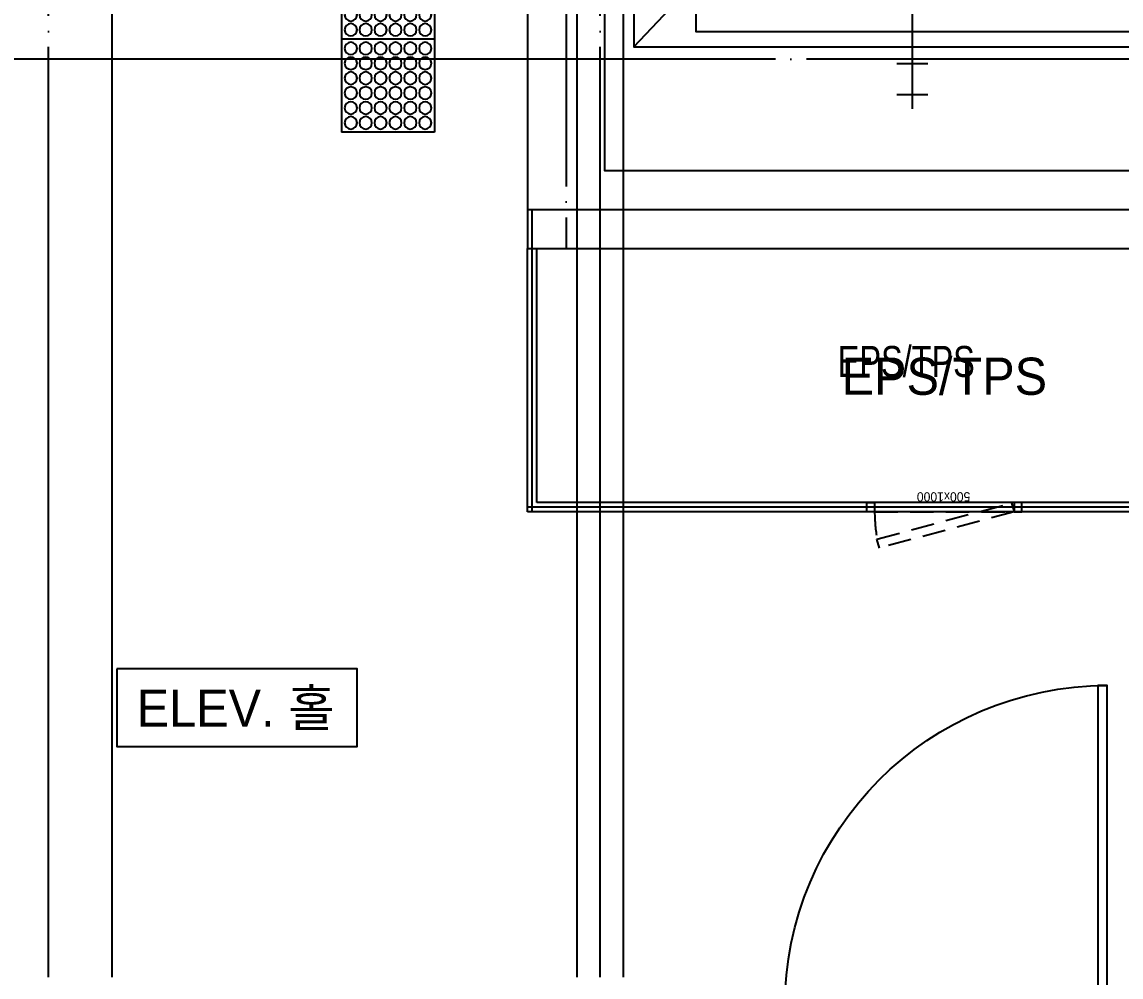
# Model space of a CAD drawing. Header units: millimetres. Extents: x -24416 to 92204, y -190080 to 23760.
# Drawn here: x 5007 to 8553, y -34600 to -31520 of the extents above; entities that cross this region are included whole.
import ezdxf
from ezdxf.enums import TextEntityAlignment as Align
from ezdxf.xclip import XClip

# ---------------------------------------------------------------- set-up
doc = ezdxf.new("R2010")
doc.units = ezdxf.units.MM
doc.header["$LTSCALE"] = 50
doc.header["$XCLIPFRAME"] = 0
for name, pattern in [('AUDIT_D_220706163347-0', [0]), ('CEN', [62, 60, -1, 0, -1]), ('xr-101_102동-2F$0$HID', [2.3, 1.5, -0.8])]:
    doc.linetypes.add(name, pattern=pattern)
doc.layers.get('defpoints').update_dxf_attribs({"color": 139})
for name, color, linetype in [('A-STEEL', 4, 'Continuous'), ('AA-XXXX-TEXT#LEV', 3, 'Continuous'), ('CEN_CON', 1, 'CEN'), ('CONC', 2, 'Continuous'), ('DOOR', 4, 'Continuous'), ('ELEV-ER', 4, 'Continuous'), ('ROM', 7, 'AUDIT_D_220706163347-0'), ('xr-101_102동-2F$0$AA-DWXM-DOOR(PS점검구)', 4, 'xr-101_102동-2F$0$HID'), ('실명', 3, 'AUDIT_D_220706163347-0'), ('실명박스', 7, 'AUDIT_D_220706163347-0'), ('점형블럭', 252, 'Continuous')]:
    doc.layers.add(name, color=color, linetype=linetype)
for name, color, linetype, plot in [('AA-XXXX-MC', 153, 'AUDIT_D_220706163347-0', False), ('Def-PrintX', 147, 'Continuous', False), ('X - 단위세대$0$0_임시', 134, 'Continuous', False), ('xr-101_102동-2F$0$DEFPOINT', 231, 'Continuous', False)]:
    doc.layers.add(name, color=color, linetype=linetype, plot=plot)
doc.styles.add('HAUD01', font='Dotum.ttf')
doc.styles.add('HAUD02', font='Dotum.ttf', dxfattribs={"width": 0.8})
doc.styles.add('xr-101_102동-2F$0$HAUD01', font='Dotum.ttf')
doc.styles.add('맑은고딕', font='malgun.ttf', dxfattribs={"width": 0.9})

# ---------------------------------------------------------------- blocks, each defined once
blk = doc.blocks.new('점형블럭 300x300')
at = {"layer": '점형블럭'}
for p, q in [((-150, 150), (-150, -150)), ((150, 150), (-150, 150)), ((150, 150), (150, -150)), ((150, -150), (-150, -150))]:
    blk.add_line(p, q, dxfattribs=at)
for centre in [(-120, 120), (-72, 120), (-24, 120), (24, 120), (72, 120), (120, 120), (-120, 72), (-72, 72), (-24, 72), (24, 72), (72, 72), (120, 72), (-120, 24), (-72, 24), (-24, 24), (24, 24), (72, 24), (120, 24), (-120, -24), (-72, -24), (-24, -24), (24, -24), (72, -24), (120, -24), (-120, -72), (-72, -72), (-24, -72), (24, -72), (72, -72), (120, -72), (-120, -120), (-72, -120), (-24, -120), (24, -120), (72, -120), (120, -120)]:
    blk.add_circle(centre, 20, dxfattribs=at)
blk = doc.blocks.new('ELE_17(비진입)')
at = {"layer": 'CONC', "extrusion": (0, 0, -1)}
for p, q in [((-570, -991.6), (-570, -1041.6)), ((570, -991.6), (570, -1041.6))]:
    blk.add_line(p, q, dxfattribs=at)
at = {"layer": 'defpoints'}
blk.add_lwpolyline([(-1350, 1558.4), (1350, 1558.4), (1350, -991.6), (-1350, -991.6)], close=True, dxfattribs=at)
at = {"layer": 'ELEV-ER', "color": 1, "extrusion": (0, 0, -1)}
for p, q in [((0, 1229.9), (0, -1227.1)), ((700, 1038.6), (-700, 1038.5)), ((-1150, 0), (1150, 0))]:
    blk.add_line(p, q, dxfattribs=at)
at = {"layer": 'ELEV-ER', "extrusion": (0, 0, -1)}
for p, q in [((-500, 1113.5), (500, 1113.6)), ((-500, 963.5), (-500, 1113.5)), ((500, 1113.6), (500, 963.6)), ((-550, 1013.5), (-550, 1063.5)), ((-550, 1013.5), (-550, 1063.5)), ((-475, 1063.5), (-525, 1063.5)), ((-525, 1063.5), (-525, 1013.5)), ((-475, 1063.5), (-525, 1063.5)), ((-525, 1063.5), (-525, 1013.5)), ((-475, 1013.5), (-475, 1063.5)), ((-475, 1013.5), (-475, 1063.5)), ((475, 1013.6), (475, 1063.6)), ((475, 1063.6), (525, 1063.6)), ((525, 1063.6), (525, 1013.6)), ((550, 1013.6), (550, 1063.6)), ((-525, 1013.5), (-475, 1013.5)), ((-525, 1013.5), (-475, 1013.5)), ((525, 1013.6), (475, 1013.6)), ((500, 963.6), (-500, 963.5)), ((-950, -898.6), (900, 851.4)), ((950, -898.6), (-900, 851.4)), ((-1105, 50), (-1105, -50)), ((-1005, 50), (-1005, -50)), ((1005, 50), (1005, -50)), ((1105, 50), (1105, -50)), ((-560, -818.7), (-560, -698.7)), ((-500, -698.7), (-500, -818.7)), ((500, -818.6), (500, -698.6)), ((560, -698.6), (560, -818.6)), ((-560.1, -818.6), (-500.1, -818.6)), ((-500, -818.7), (-560, -818.7)), ((560, -818.6), (500, -818.6)), ((-570, -991.6), (-545, -991.6)), ((-515, -991.6), (515, -991.6)), ((545, -991.6), (570, -991.6)), ((-570, -1041.6), (-555, -1041.6)), ((-515, -1041.6), (515, -1041.6)), ((555, -1041.6), (570, -1041.6))]:
    blk.add_line(p, q, dxfattribs=at)
for points in [[(950, 901.4), (950, -898.6), (-950, -898.6), (-950, 901.4)], [(542, -994.6), (518, -994.6), (518, -1038.6), (542, -1038.6), (542, -1026.6), (545, -1026.6), (545, -1041.6), (515, -1041.6), (515, -991.6), (545, -991.6), (545, -1006.6), (542, -1006.6)], [(-542, -994.6), (-518, -994.6), (-518, -1038.6), (-542, -1038.6), (-542, -1026.6), (-545, -1026.6), (-545, -1041.6), (-515, -1041.6), (-515, -991.6), (-545, -991.6), (-545, -1006.6), (-542, -1006.6)]]:
    blk.add_lwpolyline(points, close=True, dxfattribs=at)
blk.add_lwpolyline([(-500, -698.6), (-900, -698.6), (-900, 851.4), (900, 851.4), (900, -698.6), (500, -698.7)], dxfattribs=at)
at = {"layer": 'ELEV-ER'}
for points in [[(-550, -875.7), (550, -875.7), (550, -835.7), (-550, -835.7)], [(-550, -960.7), (550, -960.7), (550, -920.7), (-550, -920.7)], [(-555, -1041.6), (-545, -1041.6), (-545, -1031.6), (-555, -1031.6)], [(555, -1041.6), (545, -1041.6), (545, -1031.6), (555, -1031.6)]]:
    blk.add_lwpolyline(points, close=True, dxfattribs=at)
at = {"layer": 'defpoints', "extrusion": (0, 0, -1), "style": '맑은고딕', "text_generation_flag": 2, "width": 0.6}
blk.add_text('ELEV-18인승', height=150, dxfattribs=at).set_placement((0, 801.3), align=Align.TOP_CENTER)
blk = doc.blocks.new('A$C38A1636F')
at = {"layer": 'xr-101_102동-2F$0$AA-DWXM-DOOR(PS점검구)'}
for p, q in [((225, 0), (-225, 0)), ((-225, -30), (225, -30))]:
    blk.add_line(p, q, dxfattribs=at)
for points in [[(-250, 0), (-225, 0), (-225, -30), (-250, -30)], [(250, 0), (225, 0), (225, -30), (250, -30)], [(-209.7, -146.5), (-217.4, -117.5), (217.2, -1), (225, -30)]]:
    blk.add_lwpolyline(points, close=True, dxfattribs=at)
blk.add_arc((385.2, -21.3), 610.2, 180.8182, 189.0705, dxfattribs=at)
at = {"layer": 'xr-101_102동-2F$0$DEFPOINT', "style": 'xr-101_102동-2F$0$HAUD01'}
blk.add_text('500x1000', height=30, rotation=180, dxfattribs=at).set_placement((-2.5, 18.6), align=Align.MIDDLE_CENTER)
blk = doc.blocks.new('CO-101-MF', base_point=(132164.9, -37223.7))
at = {"layer": 'A-STEEL'}
for p, q in [((142114.9, -13673.7), (142114.9, -16303.7)), ((142144.9, -13673.7), (142144.9, -16333.7)), ((142114.9, -16303.7), (141294.9, -16303.7)), ((142144.9, -16333.7), (141294.9, -16333.7))]:
    blk.add_line(p, q, dxfattribs=at)
at = {"layer": 'CEN_CON'}
for p, q in [((141169.9, -16333.7), (141169.9, -13283.7)), ((142129.9, -13643.7), (142129.9, -16333.7)), ((138094.9, -16208.7), (141294.9, -16208.7)), ((142144.9, -16318.7), (141169.9, -16318.7))]:
    blk.add_line(p, q, dxfattribs=at)
at = {"layer": 'CONC', "color": 2}
for p, q in [((141294.9, -16333.7), (141294.9, -13283.7)), ((141044.9, -13533.7), (141044.9, -16083.7)), ((141044.9, -16083.7), (140264.9, -16083.7)), ((140314.9, -16333.7), (141294.9, -16333.7))]:
    blk.add_line(p, q, dxfattribs=at)
blk.add_blockref('ELE_17(비진입)', (139694.9, -15092.1))
at = {"layer": 'AA-XXXX-TEXT#LEV', "rotation": 89.99999999999999}
blk.add_blockref('A$C38A1636F', (142114.9, -14988.7), dxfattribs=at)
at = {"layer": '점형블럭', "extrusion": (0, 0, -1), "zscale": -1}
for p in [(-140469.9, -16783.7), (-140769.9, -16783.7)]:
    blk.add_blockref('점형블럭 300x300', p, dxfattribs=at)
at = {"layer": 'Def-PrintX', "style": 'HAUD02', "width": 0.8}
blk.add_text('EPS/TPS', height=100, rotation=90, dxfattribs=at).set_placement((141709.6, -15332.5))
blk = doc.blocks.new('FSD-1100(100)')
at = {"layer": 'DOOR'}
for p, q in [((30, 100), (1070, 100)), ((45, 60), (1055, 60)), ((45, 0), (1055, 0))]:
    blk.add_line(p, q, dxfattribs=at)
blk.add_lwpolyline([(30, 100), (30, 1140), (60, 1140), (60, 100), (30, 100)], dxfattribs=at)
for points in [[(0, 100), (30, 100), (30, 60), (45, 60), (45, 0), (0, 0)], [(1100, 100), (1070, 100), (1070, 60), (1055, 60), (1055, 0), (1100, 0)]]:
    blk.add_lwpolyline(points, close=True, dxfattribs=at)
blk.add_arc((30, 100), 1040, 0, 90, dxfattribs=at)
at = {"layer": 'X - 단위세대$0$0_임시'}
for p, q in [((-10, 0), (-10, 100)), ((1110, 0), (1110, 100))]:
    blk.add_line(p, q, dxfattribs=at)
at = {"layer": 'X - 단위세대$0$0_임시', "style": 'HAUD02'}
blk.add_text('1100(100)', height=20, dxfattribs=at).set_placement((497.5, 32.2), align=Align.MIDDLE)
blk = doc.blocks.new('U-84A(기본)', base_point=(206477.1, -21253.3))
at = {"layer": 'DOOR', "extrusion": (0, 0, -1), "zscale": -1}
blk.add_blockref('FSD-1100(100)', (-209922.1, -14078.3), dxfattribs=at)
blk = doc.blocks.new('A$C415C5DAF')
at = {"layer": 'AA-XXXX-MC'}
for p, q in [((-7187.9, -52977.5), (-7187.9, -46927.5)), ((-5687.9, -52977.5), (-5687.9, -46927.5)), ((-5537.9, -52977.5), (-5537.9, -46927.5))]:
    blk.add_line(p, q, dxfattribs=at)
at = {"layer": 'CEN_CON'}
for p, q in [((-7392.9, -52977.5), (-7392.9, -46927.5)), ((-5612.9, -52977.5), (-5612.9, -46927.5)), ((-1947.9, -50017.5), (-8587, -50017.5))]:
    blk.add_line(p, q, dxfattribs=at)
at = {"layer": '실명박스'}
blk.add_lwpolyline([(-7172.5, -51983.7), (-7172.5, -52233.7), (-6397.3, -52233.7), (-6397.3, -51983.7)], close=True, dxfattribs=at)
at = {"layer": 'ROM', "color": 3, "style": 'HAUD01'}
blk.add_text('EPS/TPS', height=120, dxfattribs=at).set_placement((-4502.9, -51037.5), align=Align.MIDDLE)
at = {"layer": '실명', "style": 'HAUD01'}
blk.add_text('ELEV. 홀', height=120, dxfattribs=at).set_placement((-6789.3, -52106.9), align=Align.MIDDLE)

msp = doc.modelspace()

# ---------------------------------------------------------------- block references
ref = msp.add_blockref('CO-101-MF', (-14252.5, -23120.4), dxfattribs=dict(rotation=270))
XClip(ref).set_block_clipping_path([(137594.8953062722, -19072.8111402618), (151319.8953062722, -2643.6700586594)])
msp.add_blockref('U-84A(기본)', (5092.5, -41975.4))
at = {"layer": '실명박스'}
msp.add_blockref('A$C415C5DAF', (12485.4, 18377.1), dxfattribs=at)

doc.saveas('drawing.dxf')
